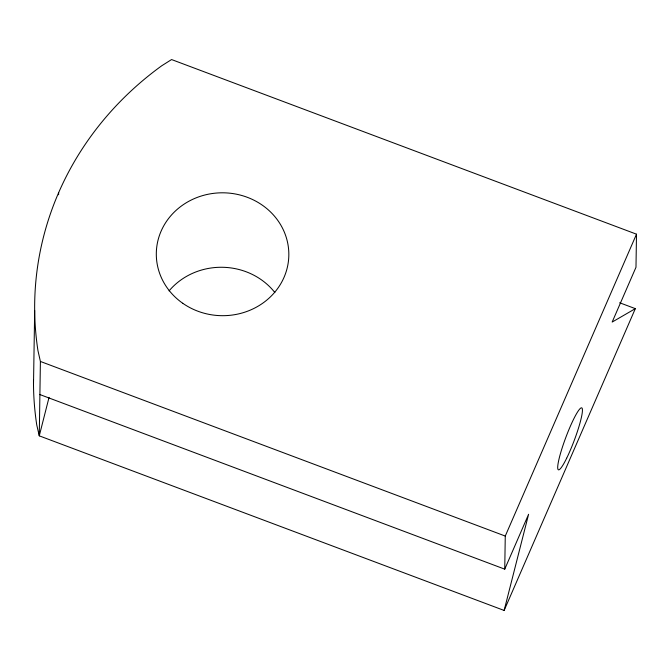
<?xml version="1.0" encoding="UTF-8"?>
<svg xmlns="http://www.w3.org/2000/svg" width="670" height="670" viewBox="0 0 670 670"><rect width="100%" height="100%" fill="white"/><g stroke="black" fill="none" stroke-linecap="round" stroke-linejoin="round"><path stroke-width="1" d="M33.5 384.89L34.672 310.419M635.327 308.644L612.162 322.069L635.981 267.271L636.5 234.182L171.579 59.555L161.705 65.786A331.349 307.228 0.9 0 0 37.93 350.502L40.401 361.457L39.27 435.843L504.133 610.445L635.327 308.644L619.666 302.765M58.608 194.744L58.642 192.675M39.882 394.555L504.744 569.157L505.264 536.059L636.5 234.182M49.052 397.377L39.27 435.843L36.758 424.964A331.349 307.228 0.9 0 1 33.492 379.739M504.133 610.445L528.605 514.275L504.744 569.157M40.401 361.457L505.264 536.059M169.075 290.88A66.271 61.447 0.9 0 1 274.868 292.539M566.661 458.213A33.132 4.472 -69.4 0 0 582.062 408.147A33.132 4.472 -69.4 0 0 561.443 450.215A33.132 4.472 -69.4 0 0 566.661 458.213M182.751 303.276A66.271 61.447 0.9 0 0 288.351 261.811A66.271 61.447 0.9 0 0 196.603 197.658A66.271 61.447 0.9 0 0 182.751 303.276"/></g></svg>
